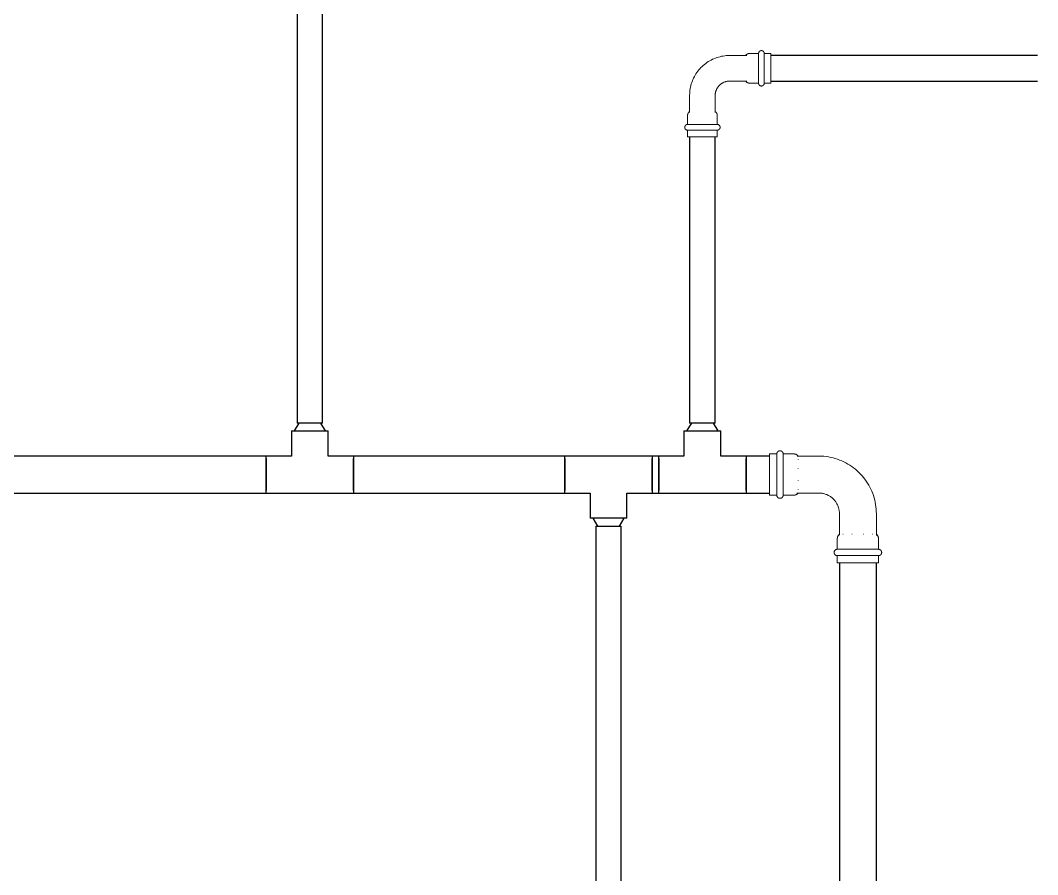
# Model space of a CAD drawing. Header units: inches. Extents: x -3327 to -1, y 8 to 1328.
# Drawn here: x -2964.1 to -2911.8, y 1010.4 to 1054.4 of the extents above; entities that cross this region are included whole.
import ezdxf

# ---------------------------------------------------------------- set-up
doc = ezdxf.new("R2010")
doc.units = ezdxf.units.IN
doc.header["$MEASUREMENT"] = 0
doc.layers.add('P-PIPE', color=3, linetype='Continuous', lineweight=9)
doc.layers.add('X - REF - FP', color=7, linetype='Continuous', true_color=0xb90000)

# ---------------------------------------------------------------- blocks, each defined once
blk = doc.blocks.new('Victaulic-VicPress316-Elbow 90-45deg Style P568_P571 - Standard-V3-SECOND LEVEL')
at = {"layer": 'P-PIPE'}
for p, q in [((-1.059, 4.55), (-1.059, 4.174)), ((1.059, 4.55), (-1.059, 4.55)), ((1.059, 4.174), (1.059, 4.55)), ((-1.059, 4.174), (1.059, 4.174)), ((-1.059, 3.845), (-1.059, 3.289)), ((-1.059, 3.845), (1.059, 3.845)), ((1.059, 3.289), (1.059, 3.845)), ((-0.95, 3.134), (-0.95, 2.015)), ((-0.769, 3.071), (-0.753, 3.071)), ((-0.312, 3.071), (-0.294, 3.071)), ((0.294, 3.071), (0.312, 3.071)), ((0.753, 3.071), (0.769, 3.071)), ((0.95, 2.015), (0.95, 3.119)), ((-4.174, 1.059), (-4.55, 1.059)), ((-4.55, 1.059), (-4.55, -1.059)), ((-4.174, -1.059), (-4.174, 1.059)), ((-3.289, 1.059), (-3.845, 1.059)), ((-3.845, -1.059), (-3.845, 1.059)), ((-2.015, 0.95), (-3.119, 0.95)), ((-3.071, 0.753), (-3.071, 0.769)), ((-3.071, 0.294), (-3.071, 0.312)), ((-3.071, -0.312), (-3.071, -0.294)), ((-3.136, -0.95), (-2.015, -0.95)), ((-3.071, -0.769), (-3.071, -0.753)), ((-4.55, -1.059), (-4.174, -1.059)), ((-3.845, -1.059), (-3.289, -1.059))]:
    blk.add_line(p, q, dxfattribs=at)
at = {"layer": 'P-PIPE', "flags": 128}
for points in [[(-1.059, 3.845), (-1.066, 3.846), (-1.072, 3.846), (-1.079, 3.847), (-1.085, 3.848), (-1.092, 3.849), (-1.098, 3.85), (-1.104, 3.852), (-1.111, 3.854), (-1.117, 3.856), (-1.123, 3.858), (-1.129, 3.861), (-1.135, 3.864), (-1.141, 3.867), (-1.146, 3.871), (-1.152, 3.874), (-1.157, 3.878), (-1.162, 3.882), (-1.167, 3.886), (-1.172, 3.891), (-1.177, 3.895), (-1.181, 3.9), (-1.186, 3.905), (-1.19, 3.91), (-1.194, 3.916), (-1.197, 3.921), (-1.201, 3.927), (-1.204, 3.932), (-1.207, 3.938), (-1.21, 3.944), (-1.212, 3.95), (-1.215, 3.957), (-1.217, 3.963), (-1.218, 3.969), (-1.22, 3.976), (-1.221, 3.982), (-1.222, 3.989), (-1.223, 3.995), (-1.223, 4.002), (-1.223, 4.008), (-1.223, 4.015), (-1.223, 4.021), (-1.223, 4.028), (-1.222, 4.034), (-1.221, 4.041), (-1.219, 4.047), (-1.218, 4.054), (-1.216, 4.06), (-1.214, 4.066), (-1.211, 4.072), (-1.209, 4.078), (-1.206, 4.084), (-1.203, 4.09), (-1.199, 4.096), (-1.196, 4.101), (-1.192, 4.107), (-1.188, 4.112), (-1.184, 4.117), (-1.179, 4.122), (-1.175, 4.127), (-1.17, 4.131), (-1.165, 4.136), (-1.16, 4.14), (-1.155, 4.144), (-1.149, 4.147), (-1.144, 4.151), (-1.138, 4.154), (-1.132, 4.157), (-1.126, 4.16), (-1.12, 4.163), (-1.114, 4.165), (-1.108, 4.167), (-1.102, 4.169), (-1.095, 4.17), (-1.089, 4.172), (-1.082, 4.173), (-1.076, 4.174), (-1.069, 4.174), (-1.063, 4.174), (-1.059, 4.174)], [(1.059, 4.174), (1.058, 4.174), (1.056, 4.174), (1.051, 4.174), (1.045, 4.174), (1.038, 4.174), (1.029, 4.174), (1.018, 4.174), (1.005, 4.174), (0.991, 4.174), (0.975, 4.174), (0.958, 4.174), (0.939, 4.174), (0.919, 4.174), (0.897, 4.174), (0.874, 4.174), (0.849, 4.174), (0.823, 4.174), (0.796, 4.174), (0.768, 4.174), (0.738, 4.174), (0.707, 4.174), (0.675, 4.174), (0.642, 4.174), (0.607, 4.174), (0.572, 4.174), (0.536, 4.174), (0.499, 4.174), (0.461, 4.174), (0.423, 4.174), (0.384, 4.174), (0.344, 4.174), (0.304, 4.174), (0.263, 4.174), (0.222, 4.174), (0.18, 4.174), (0.138, 4.174), (0.096, 4.174), (0.054, 4.174), (0.011, 4.174), (-0.031, 4.174), (-0.073, 4.174), (-0.115, 4.174), (-0.157, 4.174), (-0.199, 4.174), (-0.241, 4.174), (-0.282, 4.174), (-0.322, 4.174), (-0.362, 4.174), (-0.402, 4.174), (-0.441, 4.174), (-0.479, 4.174), (-0.516, 4.174), (-0.553, 4.174), (-0.588, 4.174), (-0.623, 4.174), (-0.657, 4.174), (-0.69, 4.174), (-0.721, 4.174), (-0.752, 4.174), (-0.781, 4.174), (-0.809, 4.174), (-0.836, 4.174), (-0.861, 4.174), (-0.885, 4.174), (-0.907, 4.174), (-0.929, 4.174), (-0.948, 4.174), (-0.966, 4.174), (-0.983, 4.174), (-0.998, 4.174), (-1.011, 4.174), (-1.023, 4.174), (-1.033, 4.174), (-1.042, 4.174), (-1.048, 4.174), (-1.054, 4.174), (-1.057, 4.174), (-1.059, 4.174), (-1.059, 4.174)], [(-1.059, 4.174), (-1.058, 4.174), (-1.056, 4.174), (-1.051, 4.174), (-1.045, 4.174), (-1.038, 4.174), (-1.029, 4.174), (-1.018, 4.174)], [(-1.059, 3.845), (-1.058, 3.845), (-1.056, 3.845), (-1.051, 3.845), (-1.045, 3.845), (-1.038, 3.845), (-1.029, 3.845), (-1.018, 3.845), (-1.005, 3.845), (-0.991, 3.845), (-0.975, 3.845), (-0.958, 3.845), (-0.939, 3.845), (-0.919, 3.845), (-0.897, 3.845), (-0.874, 3.845), (-0.849, 3.845), (-0.823, 3.845), (-0.796, 3.845), (-0.768, 3.845), (-0.738, 3.845), (-0.707, 3.845), (-0.675, 3.845), (-0.642, 3.845), (-0.607, 3.845), (-0.572, 3.845), (-0.536, 3.845), (-0.499, 3.845), (-0.461, 3.845), (-0.423, 3.845), (-0.384, 3.845), (-0.344, 3.845), (-0.304, 3.845), (-0.263, 3.845), (-0.222, 3.845), (-0.18, 3.845), (-0.138, 3.845), (-0.096, 3.845), (-0.054, 3.845), (-0.011, 3.845), (0.031, 3.845), (0.073, 3.845), (0.115, 3.845), (0.157, 3.845), (0.199, 3.845), (0.241, 3.845), (0.282, 3.845), (0.322, 3.845), (0.362, 3.845), (0.402, 3.845), (0.441, 3.845), (0.479, 3.845), (0.516, 3.845), (0.553, 3.845), (0.588, 3.845), (0.623, 3.845), (0.657, 3.845), (0.69, 3.845), (0.721, 3.845), (0.752, 3.845), (0.781, 3.845), (0.809, 3.845), (0.836, 3.845), (0.861, 3.845), (0.885, 3.845), (0.907, 3.845), (0.929, 3.845), (0.948, 3.845), (0.966, 3.845), (0.983, 3.845), (0.998, 3.845), (1.011, 3.845), (1.023, 3.845), (1.033, 3.845), (1.042, 3.845), (1.048, 3.845), (1.054, 3.845), (1.057, 3.845), (1.059, 3.845), (1.059, 3.845)], [(-1.023, 3.845), (-1.033, 3.845), (-1.042, 3.845), (-1.048, 3.845), (-1.054, 3.845), (-1.057, 3.845), (-1.059, 3.845), (-1.059, 3.845)], [(1.059, 3.845), (1.058, 3.845), (1.056, 3.845), (1.051, 3.845), (1.045, 3.845), (1.038, 3.845), (1.029, 3.845), (1.018, 3.845)], [(1.023, 4.174), (1.033, 4.174), (1.042, 4.174), (1.048, 4.174), (1.054, 4.174), (1.057, 4.174), (1.059, 4.174), (1.059, 4.174)], [(1.059, 4.174), (1.066, 4.174), (1.072, 4.174), (1.079, 4.173), (1.085, 4.172), (1.092, 4.171), (1.098, 4.17), (1.104, 4.168), (1.111, 4.166), (1.117, 4.164), (1.123, 4.162), (1.129, 4.159), (1.135, 4.156), (1.141, 4.153), (1.146, 4.149), (1.152, 4.146), (1.157, 4.142), (1.162, 4.138), (1.167, 4.134), (1.172, 4.129), (1.177, 4.125), (1.181, 4.12), (1.186, 4.115), (1.19, 4.11), (1.194, 4.104), (1.197, 4.099), (1.201, 4.093), (1.204, 4.088), (1.207, 4.082), (1.21, 4.076), (1.212, 4.07), (1.215, 4.063), (1.217, 4.057), (1.218, 4.051), (1.22, 4.044), (1.221, 4.038), (1.222, 4.031), (1.223, 4.025), (1.223, 4.018), (1.223, 4.012), (1.223, 4.005), (1.223, 3.999), (1.223, 3.992), (1.222, 3.986), (1.221, 3.979), (1.219, 3.973), (1.218, 3.966), (1.216, 3.96), (1.214, 3.954), (1.211, 3.948), (1.209, 3.942), (1.206, 3.936), (1.203, 3.93), (1.199, 3.924), (1.196, 3.919), (1.192, 3.913), (1.188, 3.908), (1.184, 3.903), (1.179, 3.898), (1.175, 3.893), (1.17, 3.889), (1.165, 3.884), (1.16, 3.88), (1.155, 3.876), (1.149, 3.873), (1.144, 3.869), (1.138, 3.866), (1.132, 3.863), (1.126, 3.86), (1.12, 3.857), (1.114, 3.855), (1.108, 3.853), (1.102, 3.851), (1.095, 3.85), (1.089, 3.848), (1.082, 3.847), (1.076, 3.846), (1.069, 3.846), (1.063, 3.846), (1.059, 3.845)], [(-0.95, 3.071), (-0.959, 3.078), (-0.967, 3.085), (-0.975, 3.092), (-0.983, 3.1), (-0.99, 3.108), (-0.997, 3.116), (-1.004, 3.125), (-1.01, 3.133), (-1.016, 3.143), (-1.022, 3.152), (-1.027, 3.161), (-1.032, 3.171), (-1.037, 3.181), (-1.041, 3.191), (-1.045, 3.201), (-1.048, 3.212), (-1.051, 3.222), (-1.053, 3.233), (-1.055, 3.244), (-1.057, 3.254), (-1.058, 3.265), (-1.059, 3.276), (-1.059, 3.287), (-1.059, 3.289)], [(1.059, 3.289), (1.059, 3.278), (1.058, 3.267), (1.057, 3.256), (1.056, 3.246), (1.054, 3.235), (1.051, 3.224), (1.048, 3.214), (1.045, 3.203), (1.042, 3.193), (1.037, 3.183), (1.033, 3.173), (1.028, 3.163), (1.023, 3.154), (1.017, 3.144), (1.011, 3.135), (1.005, 3.126), (0.998, 3.118), (0.991, 3.109), (0.984, 3.101), (0.976, 3.094), (0.968, 3.086), (0.96, 3.079), (0.952, 3.072), (0.95, 3.071)], [(-0.95, 2.015), (-0.951, 1.973), (-0.953, 1.93), (-0.958, 1.888), (-0.964, 1.846), (-0.971, 1.804), (-0.981, 1.762), (-0.991, 1.721), (-1.004, 1.68), (-1.018, 1.64), (-1.034, 1.6), (-1.051, 1.562), (-1.07, 1.523), (-1.091, 1.486), (-1.113, 1.449), (-1.136, 1.414), (-1.161, 1.379), (-1.187, 1.345), (-1.214, 1.313), (-1.243, 1.281), (-1.273, 1.251), (-1.304, 1.222), (-1.337, 1.194), (-1.37, 1.168), (-1.404, 1.143), (-1.44, 1.119), (-1.476, 1.097), (-1.513, 1.076), (-1.551, 1.056), (-1.59, 1.039), (-1.629, 1.022), (-1.669, 1.008), (-1.71, 0.995), (-1.751, 0.983), (-1.792, 0.974), (-1.834, 0.965), (-1.876, 0.959), (-1.919, 0.954), (-1.961, 0.951), (-2.004, 0.95), (-2.015, 0.95)], [(-2.015, -0.95), (-1.897, -0.948), (-1.778, -0.941), (-1.66, -0.929), (-1.543, -0.912), (-1.426, -0.891), (-1.31, -0.865), (-1.196, -0.835), (-1.082, -0.799), (-0.971, -0.76), (-0.861, -0.716), (-0.752, -0.668), (-0.646, -0.615), (-0.542, -0.558), (-0.44, -0.497), (-0.341, -0.432), (-0.244, -0.363), (-0.151, -0.29), (-0.06, -0.214), (0.028, -0.134), (0.112, -0.051), (0.193, 0.036), (0.27, 0.126), (0.344, 0.219), (0.414, 0.315), (0.48, 0.413), (0.542, 0.514), (0.6, 0.618), (0.654, 0.723), (0.703, 0.831), (0.748, 0.941), (0.789, 1.052), (0.826, 1.165), (0.857, 1.279), (0.884, 1.395), (0.907, 1.511), (0.925, 1.629), (0.938, 1.746), (0.946, 1.865), (0.95, 1.983), (0.95, 2.015)], [(-4.174, 1.059), (-4.174, 1.066), (-4.174, 1.072), (-4.173, 1.079), (-4.172, 1.085), (-4.171, 1.092), (-4.17, 1.098), (-4.168, 1.104), (-4.166, 1.111), (-4.164, 1.117), (-4.162, 1.123), (-4.159, 1.129), (-4.156, 1.135), (-4.153, 1.141), (-4.149, 1.146), (-4.146, 1.152), (-4.142, 1.157), (-4.138, 1.162), (-4.134, 1.167), (-4.129, 1.172), (-4.125, 1.177), (-4.12, 1.181), (-4.115, 1.186), (-4.11, 1.19), (-4.104, 1.194), (-4.099, 1.197), (-4.093, 1.201), (-4.088, 1.204), (-4.082, 1.207), (-4.076, 1.21), (-4.07, 1.212), (-4.063, 1.215), (-4.057, 1.217), (-4.051, 1.218), (-4.044, 1.22), (-4.038, 1.221), (-4.031, 1.222), (-4.025, 1.223), (-4.018, 1.223), (-4.012, 1.223), (-4.005, 1.223), (-3.999, 1.223), (-3.992, 1.223), (-3.986, 1.222), (-3.979, 1.221), (-3.973, 1.219), (-3.966, 1.218), (-3.96, 1.216), (-3.954, 1.214), (-3.948, 1.211), (-3.942, 1.209), (-3.936, 1.206), (-3.93, 1.203), (-3.924, 1.199), (-3.919, 1.196), (-3.913, 1.192), (-3.908, 1.188), (-3.903, 1.184), (-3.898, 1.179), (-3.893, 1.175), (-3.889, 1.17), (-3.884, 1.165), (-3.88, 1.16), (-3.876, 1.155), (-3.873, 1.149), (-3.869, 1.144), (-3.866, 1.138), (-3.863, 1.132), (-3.86, 1.126), (-3.857, 1.12), (-3.855, 1.114), (-3.853, 1.108), (-3.851, 1.102), (-3.85, 1.095), (-3.848, 1.089), (-3.847, 1.082), (-3.846, 1.076), (-3.846, 1.069), (-3.846, 1.063), (-3.845, 1.059)], [(-4.174, 1.059), (-4.174, 1.058), (-4.174, 1.056), (-4.174, 1.051), (-4.174, 1.045), (-4.174, 1.038), (-4.174, 1.029), (-4.174, 1.018), (-4.174, 1.005), (-4.174, 0.991), (-4.174, 0.975), (-4.174, 0.958), (-4.174, 0.939), (-4.174, 0.919), (-4.174, 0.897), (-4.174, 0.874), (-4.174, 0.849), (-4.174, 0.823), (-4.174, 0.796), (-4.174, 0.768), (-4.174, 0.738), (-4.174, 0.707), (-4.174, 0.675), (-4.174, 0.642), (-4.174, 0.607), (-4.174, 0.572), (-4.174, 0.536), (-4.174, 0.499), (-4.174, 0.461), (-4.174, 0.423), (-4.174, 0.384), (-4.174, 0.344), (-4.174, 0.304), (-4.174, 0.263), (-4.174, 0.222), (-4.174, 0.18), (-4.174, 0.138), (-4.174, 0.096), (-4.174, 0.054), (-4.174, 0.011), (-4.174, -0.031), (-4.174, -0.073), (-4.174, -0.115), (-4.174, -0.157), (-4.174, -0.199), (-4.174, -0.241), (-4.174, -0.282), (-4.174, -0.322), (-4.174, -0.362), (-4.174, -0.402), (-4.174, -0.441), (-4.174, -0.479), (-4.174, -0.516), (-4.174, -0.553), (-4.174, -0.588), (-4.174, -0.623), (-4.174, -0.657), (-4.174, -0.69), (-4.174, -0.721), (-4.174, -0.752), (-4.174, -0.781), (-4.174, -0.809), (-4.174, -0.836), (-4.174, -0.861), (-4.174, -0.885), (-4.174, -0.907), (-4.174, -0.929), (-4.174, -0.948), (-4.174, -0.966), (-4.174, -0.983), (-4.174, -0.998), (-4.174, -1.011), (-4.174, -1.023), (-4.174, -1.033), (-4.174, -1.042), (-4.174, -1.048), (-4.174, -1.054), (-4.174, -1.057), (-4.174, -1.059), (-4.174, -1.059)], [(-4.174, 1.023), (-4.174, 1.033), (-4.174, 1.042), (-4.174, 1.048), (-4.174, 1.054), (-4.174, 1.057), (-4.174, 1.059), (-4.174, 1.059)], [(-3.845, -1.059), (-3.845, -1.058), (-3.845, -1.056), (-3.845, -1.051), (-3.845, -1.045), (-3.845, -1.038), (-3.845, -1.029), (-3.845, -1.018), (-3.845, -1.005), (-3.845, -0.991), (-3.845, -0.975), (-3.845, -0.958), (-3.845, -0.939), (-3.845, -0.919), (-3.845, -0.897), (-3.845, -0.874), (-3.845, -0.849), (-3.845, -0.823), (-3.845, -0.796), (-3.845, -0.768), (-3.845, -0.738), (-3.845, -0.707), (-3.845, -0.675), (-3.845, -0.642), (-3.845, -0.607), (-3.845, -0.572), (-3.845, -0.536), (-3.845, -0.499), (-3.845, -0.461), (-3.845, -0.423), (-3.845, -0.384), (-3.845, -0.344), (-3.845, -0.304), (-3.845, -0.263), (-3.845, -0.222), (-3.845, -0.18), (-3.845, -0.138), (-3.845, -0.096), (-3.845, -0.054), (-3.845, -0.011), (-3.845, 0.031), (-3.845, 0.073), (-3.845, 0.115), (-3.845, 0.157), (-3.845, 0.199), (-3.845, 0.241), (-3.845, 0.282), (-3.845, 0.322), (-3.845, 0.362), (-3.845, 0.402), (-3.845, 0.441), (-3.845, 0.479), (-3.845, 0.516), (-3.845, 0.553), (-3.845, 0.588), (-3.845, 0.623), (-3.845, 0.657), (-3.845, 0.69), (-3.845, 0.721), (-3.845, 0.752), (-3.845, 0.781), (-3.845, 0.809), (-3.845, 0.836), (-3.845, 0.861), (-3.845, 0.885), (-3.845, 0.907), (-3.845, 0.929), (-3.845, 0.948), (-3.845, 0.966), (-3.845, 0.983), (-3.845, 0.998), (-3.845, 1.011), (-3.845, 1.023), (-3.845, 1.033), (-3.845, 1.042), (-3.845, 1.048), (-3.845, 1.054), (-3.845, 1.057), (-3.845, 1.059), (-3.845, 1.059)], [(-3.845, 1.059), (-3.845, 1.058), (-3.845, 1.056), (-3.845, 1.051), (-3.845, 1.045), (-3.845, 1.038), (-3.845, 1.029), (-3.845, 1.018)], [(-3.289, 1.059), (-3.278, 1.059), (-3.267, 1.058), (-3.256, 1.057), (-3.246, 1.056), (-3.235, 1.054), (-3.224, 1.051), (-3.214, 1.048), (-3.203, 1.045), (-3.193, 1.042), (-3.183, 1.037), (-3.173, 1.033), (-3.163, 1.028), (-3.154, 1.023), (-3.144, 1.017), (-3.135, 1.011), (-3.126, 1.005), (-3.118, 0.998), (-3.109, 0.991), (-3.101, 0.984), (-3.094, 0.976), (-3.086, 0.968), (-3.079, 0.96), (-3.072, 0.952), (-3.071, 0.95)], [(-4.174, -1.059), (-4.174, -1.058), (-4.174, -1.056), (-4.174, -1.051), (-4.174, -1.045), (-4.174, -1.038), (-4.174, -1.029), (-4.174, -1.018)], [(-3.845, -1.023), (-3.845, -1.033), (-3.845, -1.042), (-3.845, -1.048), (-3.845, -1.054), (-3.845, -1.057), (-3.845, -1.059), (-3.845, -1.059)], [(-3.071, -0.95), (-3.078, -0.959), (-3.085, -0.967), (-3.092, -0.975), (-3.1, -0.983), (-3.108, -0.99), (-3.116, -0.997), (-3.125, -1.004), (-3.133, -1.01), (-3.143, -1.016), (-3.152, -1.022), (-3.161, -1.027), (-3.171, -1.032), (-3.181, -1.037), (-3.191, -1.041), (-3.201, -1.045), (-3.212, -1.048), (-3.222, -1.051), (-3.233, -1.053), (-3.244, -1.055), (-3.254, -1.057), (-3.265, -1.058), (-3.276, -1.059), (-3.287, -1.059), (-3.289, -1.059)], [(-3.845, -1.059), (-3.846, -1.066), (-3.846, -1.072), (-3.847, -1.079), (-3.848, -1.085), (-3.849, -1.092), (-3.85, -1.098), (-3.852, -1.104), (-3.854, -1.111), (-3.856, -1.117), (-3.858, -1.123), (-3.861, -1.129), (-3.864, -1.135), (-3.867, -1.141), (-3.871, -1.146), (-3.874, -1.152), (-3.878, -1.157), (-3.882, -1.162), (-3.886, -1.167), (-3.891, -1.172), (-3.895, -1.177), (-3.9, -1.181), (-3.905, -1.186), (-3.91, -1.19), (-3.916, -1.194), (-3.921, -1.197), (-3.927, -1.201), (-3.932, -1.204), (-3.938, -1.207), (-3.944, -1.21), (-3.95, -1.212), (-3.957, -1.215), (-3.963, -1.217), (-3.969, -1.218), (-3.976, -1.22), (-3.982, -1.221), (-3.989, -1.222), (-3.995, -1.223), (-4.002, -1.223), (-4.008, -1.223), (-4.015, -1.223), (-4.021, -1.223), (-4.028, -1.223), (-4.034, -1.222), (-4.041, -1.221), (-4.047, -1.219), (-4.054, -1.218), (-4.06, -1.216), (-4.066, -1.214), (-4.072, -1.211), (-4.078, -1.209), (-4.084, -1.206), (-4.09, -1.203), (-4.096, -1.199), (-4.101, -1.196), (-4.107, -1.192), (-4.112, -1.188), (-4.117, -1.184), (-4.122, -1.179), (-4.127, -1.175), (-4.131, -1.17), (-4.136, -1.165), (-4.14, -1.16), (-4.144, -1.155), (-4.147, -1.149), (-4.151, -1.144), (-4.154, -1.138), (-4.157, -1.132), (-4.16, -1.126), (-4.163, -1.12), (-4.165, -1.114), (-4.167, -1.108), (-4.169, -1.102), (-4.17, -1.095), (-4.172, -1.089), (-4.173, -1.082), (-4.174, -1.076), (-4.174, -1.069), (-4.174, -1.063), (-4.174, -1.059)]]:
    blk.add_lwpolyline(points, dxfattribs=at)
blk = doc.blocks.new('Victaulic-VicPress316-Elbow 90-45deg Style P568_P571 - Standard-V1-SECOND LEVEL')
at = {"layer": 'P-PIPE'}
for p, q in [((-0.767, 3.52), (-0.767, 3.181)), ((0.766, 3.52), (-0.767, 3.52)), ((-0.767, 3.181), (0.766, 3.181)), ((0.766, 3.181), (0.766, 3.52)), ((-0.767, 2.89), (-0.767, 2.439)), ((-0.767, 2.89), (0.766, 2.89)), ((0.766, 2.439), (0.766, 2.89)), ((-0.658, 2.278), (-0.658, 1.393)), ((0.657, 1.393), (0.657, 2.278)), ((-3.181, 0.766), (-3.52, 0.766)), ((-3.52, 0.766), (-3.52, -0.767)), ((-3.181, -0.767), (-3.181, 0.766)), ((-2.439, 0.766), (-2.89, 0.766)), ((-2.89, -0.767), (-2.89, 0.766)), ((-1.393, 0.657), (-2.278, 0.657)), ((-3.52, -0.767), (-3.181, -0.767)), ((-2.89, -0.767), (-2.439, -0.767)), ((-2.278, -0.658), (-1.393, -0.658))]:
    blk.add_line(p, q, dxfattribs=at)
at = {"layer": 'P-PIPE', "flags": 128}
for points in [[(-0.767, 2.89), (-0.772, 2.891), (-0.778, 2.891), (-0.784, 2.892), (-0.79, 2.892), (-0.795, 2.893), (-0.801, 2.895), (-0.807, 2.896), (-0.812, 2.898), (-0.818, 2.9), (-0.823, 2.902), (-0.828, 2.904), (-0.834, 2.907), (-0.839, 2.91), (-0.844, 2.913), (-0.849, 2.916), (-0.853, 2.919), (-0.858, 2.923), (-0.862, 2.927), (-0.867, 2.931), (-0.871, 2.935), (-0.875, 2.939), (-0.879, 2.943), (-0.882, 2.948), (-0.886, 2.953), (-0.889, 2.957), (-0.892, 2.962), (-0.895, 2.967), (-0.897, 2.973), (-0.9, 2.978), (-0.902, 2.983), (-0.904, 2.989), (-0.906, 2.994), (-0.907, 3), (-0.909, 3.006), (-0.91, 3.011), (-0.911, 3.017), (-0.911, 3.023), (-0.912, 3.029), (-0.912, 3.034), (-0.912, 3.04), (-0.912, 3.046), (-0.911, 3.052), (-0.91, 3.058), (-0.909, 3.063), (-0.908, 3.069), (-0.907, 3.075), (-0.905, 3.08), (-0.903, 3.086), (-0.901, 3.091), (-0.899, 3.097), (-0.896, 3.102), (-0.894, 3.107), (-0.891, 3.112), (-0.887, 3.117), (-0.884, 3.122), (-0.881, 3.126), (-0.877, 3.131), (-0.873, 3.135), (-0.869, 3.139), (-0.865, 3.143), (-0.86, 3.147), (-0.856, 3.151), (-0.851, 3.154), (-0.846, 3.158), (-0.842, 3.161), (-0.836, 3.164), (-0.831, 3.166), (-0.826, 3.169), (-0.821, 3.171), (-0.815, 3.173), (-0.81, 3.175), (-0.804, 3.177), (-0.798, 3.178), (-0.793, 3.179), (-0.787, 3.18), (-0.781, 3.181), (-0.775, 3.181), (-0.77, 3.181), (-0.767, 3.181)], [(0.766, 3.181), (0.766, 3.181), (0.764, 3.181), (0.761, 3.181), (0.757, 3.181), (0.751, 3.181), (0.745, 3.181), (0.737, 3.181), (0.728, 3.181), (0.717, 3.181), (0.706, 3.181), (0.693, 3.181), (0.68, 3.181), (0.665, 3.181), (0.649, 3.181), (0.633, 3.181), (0.615, 3.181), (0.596, 3.181), (0.576, 3.181), (0.556, 3.181), (0.534, 3.181), (0.512, 3.181), (0.488, 3.181), (0.464, 3.181), (0.44, 3.181), (0.414, 3.181), (0.388, 3.181), (0.361, 3.181), (0.334, 3.181), (0.306, 3.181), (0.278, 3.181), (0.249, 3.181), (0.22, 3.181), (0.19, 3.181), (0.16, 3.181), (0.13, 3.181), (0.1, 3.181), (0.069, 3.181), (0.039, 3.181), (0.008, 3.181), (-0.022, 3.181), (-0.053, 3.181), (-0.084, 3.181), (-0.114, 3.181), (-0.144, 3.181), (-0.174, 3.181), (-0.204, 3.181), (-0.233, 3.181), (-0.262, 3.181), (-0.291, 3.181), (-0.319, 3.181), (-0.347, 3.181), (-0.374, 3.181), (-0.4, 3.181), (-0.426, 3.181), (-0.451, 3.181), (-0.476, 3.181), (-0.499, 3.181), (-0.522, 3.181), (-0.544, 3.181), (-0.565, 3.181), (-0.585, 3.181), (-0.605, 3.181), (-0.623, 3.181), (-0.64, 3.181), (-0.657, 3.181), (-0.672, 3.181), (-0.686, 3.181), (-0.699, 3.181), (-0.711, 3.181), (-0.722, 3.181), (-0.732, 3.181), (-0.74, 3.181), (-0.748, 3.181), (-0.754, 3.181), (-0.759, 3.181), (-0.763, 3.181), (-0.765, 3.181), (-0.766, 3.181), (-0.767, 3.181)], [(-0.767, 3.181), (-0.766, 3.181), (-0.764, 3.181), (-0.761, 3.181), (-0.757, 3.181), (-0.751, 3.181), (-0.745, 3.181), (-0.737, 3.181), (-0.728, 3.181)], [(0.722, 3.181), (0.732, 3.181), (0.74, 3.181), (0.748, 3.181), (0.754, 3.181), (0.759, 3.181), (0.763, 3.181), (0.765, 3.181), (0.766, 3.181), (0.766, 3.181)], [(0.766, 3.181), (0.772, 3.181), (0.778, 3.181), (0.784, 3.18), (0.79, 3.18), (0.795, 3.179), (0.801, 3.177), (0.807, 3.176), (0.812, 3.174), (0.818, 3.172), (0.823, 3.17), (0.828, 3.168), (0.834, 3.165), (0.839, 3.162), (0.844, 3.159), (0.849, 3.156), (0.853, 3.153), (0.858, 3.149), (0.862, 3.145), (0.867, 3.141), (0.871, 3.137), (0.875, 3.133), (0.879, 3.129), (0.882, 3.124), (0.886, 3.119), (0.889, 3.115), (0.892, 3.11), (0.895, 3.105), (0.897, 3.099), (0.9, 3.094), (0.902, 3.089), (0.904, 3.083), (0.906, 3.078), (0.907, 3.072), (0.909, 3.066), (0.91, 3.061), (0.911, 3.055), (0.911, 3.049), (0.912, 3.043), (0.912, 3.038), (0.912, 3.032), (0.912, 3.026), (0.911, 3.02), (0.91, 3.014), (0.909, 3.009), (0.908, 3.003), (0.907, 2.997), (0.905, 2.992), (0.903, 2.986), (0.901, 2.981), (0.899, 2.975), (0.896, 2.97), (0.894, 2.965), (0.891, 2.96), (0.887, 2.955), (0.884, 2.95), (0.881, 2.946), (0.877, 2.941), (0.873, 2.937), (0.869, 2.933), (0.865, 2.929), (0.86, 2.925), (0.856, 2.921), (0.851, 2.918), (0.846, 2.914), (0.842, 2.911), (0.836, 2.908), (0.831, 2.906), (0.826, 2.903), (0.821, 2.901), (0.815, 2.899), (0.81, 2.897), (0.804, 2.895), (0.798, 2.894), (0.793, 2.893), (0.787, 2.892), (0.781, 2.891), (0.775, 2.891), (0.77, 2.891), (0.766, 2.89)], [(-0.767, 2.89), (-0.766, 2.89), (-0.764, 2.89), (-0.761, 2.89), (-0.757, 2.89), (-0.751, 2.89), (-0.745, 2.89), (-0.737, 2.89), (-0.728, 2.89), (-0.717, 2.89), (-0.706, 2.89), (-0.693, 2.89), (-0.68, 2.89), (-0.665, 2.89), (-0.649, 2.89), (-0.633, 2.89), (-0.615, 2.89), (-0.596, 2.89), (-0.576, 2.89), (-0.556, 2.89), (-0.534, 2.89), (-0.512, 2.89), (-0.488, 2.89), (-0.464, 2.89), (-0.44, 2.89), (-0.414, 2.89), (-0.388, 2.89), (-0.361, 2.89), (-0.334, 2.89), (-0.306, 2.89), (-0.278, 2.89), (-0.249, 2.89), (-0.22, 2.89), (-0.19, 2.89), (-0.16, 2.89), (-0.13, 2.89), (-0.1, 2.89), (-0.069, 2.89), (-0.039, 2.89), (-0.008, 2.89), (0.022, 2.89), (0.053, 2.89), (0.084, 2.89), (0.114, 2.89), (0.144, 2.89), (0.174, 2.89), (0.204, 2.89), (0.233, 2.89), (0.262, 2.89), (0.291, 2.89), (0.319, 2.89), (0.347, 2.89), (0.374, 2.89), (0.4, 2.89), (0.426, 2.89), (0.451, 2.89), (0.476, 2.89), (0.499, 2.89), (0.522, 2.89), (0.544, 2.89), (0.565, 2.89), (0.585, 2.89), (0.605, 2.89), (0.623, 2.89), (0.64, 2.89), (0.657, 2.89), (0.672, 2.89), (0.686, 2.89), (0.699, 2.89), (0.711, 2.89), (0.722, 2.89), (0.732, 2.89), (0.74, 2.89), (0.748, 2.89), (0.754, 2.89), (0.759, 2.89), (0.763, 2.89), (0.765, 2.89), (0.766, 2.89), (0.766, 2.89)], [(-0.722, 2.89), (-0.732, 2.89), (-0.74, 2.89), (-0.748, 2.89), (-0.754, 2.89), (-0.759, 2.89), (-0.763, 2.89), (-0.765, 2.89), (-0.766, 2.89), (-0.767, 2.89)], [(0.766, 2.89), (0.766, 2.89), (0.764, 2.89), (0.761, 2.89), (0.757, 2.89), (0.751, 2.89), (0.745, 2.89), (0.737, 2.89), (0.728, 2.89)], [(-0.658, 2.221), (-0.666, 2.228), (-0.674, 2.235), (-0.682, 2.242), (-0.69, 2.25), (-0.698, 2.258), (-0.705, 2.266), (-0.711, 2.275), (-0.718, 2.283), (-0.724, 2.293), (-0.729, 2.302), (-0.735, 2.311), (-0.74, 2.321), (-0.744, 2.331), (-0.748, 2.341), (-0.752, 2.351), (-0.755, 2.362), (-0.758, 2.372), (-0.761, 2.383), (-0.763, 2.394), (-0.764, 2.404), (-0.765, 2.415), (-0.766, 2.426), (-0.767, 2.437), (-0.767, 2.439)], [(0.766, 2.439), (0.766, 2.428), (0.766, 2.417), (0.765, 2.406), (0.763, 2.396), (0.761, 2.385), (0.759, 2.374), (0.756, 2.364), (0.753, 2.353), (0.749, 2.343), (0.745, 2.333), (0.741, 2.323), (0.736, 2.313), (0.73, 2.304), (0.725, 2.294), (0.719, 2.285), (0.713, 2.276), (0.706, 2.268), (0.699, 2.259), (0.692, 2.251), (0.684, 2.244), (0.676, 2.236), (0.668, 2.229), (0.659, 2.222), (0.657, 2.221)], [(-0.658, 1.393), (-0.658, 1.364), (-0.66, 1.334), (-0.663, 1.305), (-0.667, 1.276), (-0.672, 1.247), (-0.679, 1.218), (-0.686, 1.19), (-0.695, 1.162), (-0.705, 1.134), (-0.716, 1.107), (-0.728, 1.08), (-0.741, 1.053), (-0.755, 1.028), (-0.77, 1.002), (-0.786, 0.978), (-0.803, 0.954), (-0.821, 0.931), (-0.84, 0.908), (-0.86, 0.886), (-0.881, 0.865), (-0.902, 0.845), (-0.924, 0.826), (-0.947, 0.808), (-0.971, 0.79), (-0.996, 0.774), (-1.021, 0.759), (-1.046, 0.744), (-1.073, 0.731), (-1.099, 0.719), (-1.126, 0.707), (-1.154, 0.697), (-1.182, 0.688), (-1.21, 0.681), (-1.239, 0.674), (-1.268, 0.668), (-1.297, 0.664), (-1.326, 0.661), (-1.356, 0.658), (-1.385, 0.658), (-1.393, 0.657)], [(-1.393, -0.658), (-1.311, -0.656), (-1.229, -0.651), (-1.148, -0.643), (-1.066, -0.631), (-0.986, -0.617), (-0.906, -0.599), (-0.826, -0.578), (-0.748, -0.553), (-0.671, -0.526), (-0.594, -0.496), (-0.52, -0.462), (-0.446, -0.426), (-0.374, -0.386), (-0.304, -0.344), (-0.235, -0.299), (-0.168, -0.252), (-0.104, -0.201), (-0.041, -0.149), (0.02, -0.093), (0.078, -0.036), (0.134, 0.024), (0.187, 0.087), (0.238, 0.151), (0.287, 0.217), (0.332, 0.285), (0.375, 0.355), (0.415, 0.427), (0.453, 0.5), (0.487, 0.574), (0.518, 0.65), (0.546, 0.727), (0.571, 0.805), (0.593, 0.884), (0.612, 0.964), (0.628, 1.044), (0.64, 1.126), (0.649, 1.207), (0.655, 1.289), (0.657, 1.371), (0.657, 1.393)], [(-3.181, 0.766), (-3.181, 0.772), (-3.181, 0.778), (-3.18, 0.784), (-3.18, 0.79), (-3.179, 0.795), (-3.177, 0.801), (-3.176, 0.807), (-3.174, 0.812), (-3.172, 0.818), (-3.17, 0.823), (-3.168, 0.828), (-3.165, 0.834), (-3.162, 0.839), (-3.159, 0.844), (-3.156, 0.849), (-3.153, 0.853), (-3.149, 0.858), (-3.145, 0.862), (-3.141, 0.867), (-3.137, 0.871), (-3.133, 0.875), (-3.129, 0.879), (-3.124, 0.882), (-3.119, 0.886), (-3.115, 0.889), (-3.11, 0.892), (-3.105, 0.895), (-3.099, 0.897), (-3.094, 0.9), (-3.089, 0.902), (-3.083, 0.904), (-3.078, 0.906), (-3.072, 0.907), (-3.066, 0.909), (-3.061, 0.91), (-3.055, 0.911), (-3.049, 0.911), (-3.043, 0.912), (-3.038, 0.912), (-3.032, 0.912), (-3.026, 0.912), (-3.02, 0.911), (-3.014, 0.91), (-3.009, 0.909), (-3.003, 0.908), (-2.997, 0.907), (-2.992, 0.905), (-2.986, 0.903), (-2.981, 0.901), (-2.975, 0.899), (-2.97, 0.896), (-2.965, 0.894), (-2.96, 0.891), (-2.955, 0.887), (-2.95, 0.884), (-2.946, 0.881), (-2.941, 0.877), (-2.937, 0.873), (-2.933, 0.869), (-2.929, 0.865), (-2.925, 0.86), (-2.921, 0.856), (-2.918, 0.851), (-2.914, 0.846), (-2.911, 0.842), (-2.908, 0.836), (-2.906, 0.831), (-2.903, 0.826), (-2.901, 0.821), (-2.899, 0.815), (-2.897, 0.81), (-2.895, 0.804), (-2.894, 0.798), (-2.893, 0.793), (-2.892, 0.787), (-2.891, 0.781), (-2.891, 0.775), (-2.891, 0.77), (-2.89, 0.766)], [(-3.181, 0.766), (-3.181, 0.766), (-3.181, 0.764), (-3.181, 0.761), (-3.181, 0.757), (-3.181, 0.751), (-3.181, 0.745), (-3.181, 0.737), (-3.181, 0.728), (-3.181, 0.717), (-3.181, 0.706), (-3.181, 0.693), (-3.181, 0.68), (-3.181, 0.665), (-3.181, 0.649), (-3.181, 0.633), (-3.181, 0.615), (-3.181, 0.596), (-3.181, 0.576), (-3.181, 0.556), (-3.181, 0.534), (-3.181, 0.512), (-3.181, 0.488), (-3.181, 0.464), (-3.181, 0.44), (-3.181, 0.414), (-3.181, 0.388), (-3.181, 0.361), (-3.181, 0.334), (-3.181, 0.306), (-3.181, 0.278), (-3.181, 0.249), (-3.181, 0.22), (-3.181, 0.19), (-3.181, 0.16), (-3.181, 0.13), (-3.181, 0.1), (-3.181, 0.069), (-3.181, 0.039), (-3.181, 0.008), (-3.181, -0.022), (-3.181, -0.053), (-3.181, -0.084), (-3.181, -0.114), (-3.181, -0.144), (-3.181, -0.174), (-3.181, -0.204), (-3.181, -0.233), (-3.181, -0.262), (-3.181, -0.291), (-3.181, -0.319), (-3.181, -0.347), (-3.181, -0.374), (-3.181, -0.4), (-3.181, -0.426), (-3.181, -0.451), (-3.181, -0.476), (-3.181, -0.499), (-3.181, -0.522), (-3.181, -0.544), (-3.181, -0.565), (-3.181, -0.585), (-3.181, -0.605), (-3.181, -0.623), (-3.181, -0.64), (-3.181, -0.657), (-3.181, -0.672), (-3.181, -0.686), (-3.181, -0.699), (-3.181, -0.711), (-3.181, -0.722), (-3.181, -0.732), (-3.181, -0.74), (-3.181, -0.748), (-3.181, -0.754), (-3.181, -0.759), (-3.181, -0.763), (-3.181, -0.765), (-3.181, -0.766), (-3.181, -0.767)], [(-3.181, 0.722), (-3.181, 0.732), (-3.181, 0.74), (-3.181, 0.748), (-3.181, 0.754), (-3.181, 0.759), (-3.181, 0.763), (-3.181, 0.765), (-3.181, 0.766), (-3.181, 0.766)], [(-2.89, -0.767), (-2.89, -0.766), (-2.89, -0.764), (-2.89, -0.761), (-2.89, -0.757), (-2.89, -0.751), (-2.89, -0.745), (-2.89, -0.737), (-2.89, -0.728), (-2.89, -0.717), (-2.89, -0.706), (-2.89, -0.693), (-2.89, -0.68), (-2.89, -0.665), (-2.89, -0.649), (-2.89, -0.633), (-2.89, -0.615), (-2.89, -0.596), (-2.89, -0.576), (-2.89, -0.556), (-2.89, -0.534), (-2.89, -0.512), (-2.89, -0.488), (-2.89, -0.464), (-2.89, -0.44), (-2.89, -0.414), (-2.89, -0.388), (-2.89, -0.361), (-2.89, -0.334), (-2.89, -0.306), (-2.89, -0.278), (-2.89, -0.249), (-2.89, -0.22), (-2.89, -0.19), (-2.89, -0.16), (-2.89, -0.13), (-2.89, -0.1), (-2.89, -0.069), (-2.89, -0.039), (-2.89, -0.008), (-2.89, 0.022), (-2.89, 0.053), (-2.89, 0.084), (-2.89, 0.114), (-2.89, 0.144), (-2.89, 0.174), (-2.89, 0.204), (-2.89, 0.233), (-2.89, 0.262), (-2.89, 0.291), (-2.89, 0.319), (-2.89, 0.347), (-2.89, 0.374), (-2.89, 0.4), (-2.89, 0.426), (-2.89, 0.451), (-2.89, 0.476), (-2.89, 0.499), (-2.89, 0.522), (-2.89, 0.544), (-2.89, 0.565), (-2.89, 0.585), (-2.89, 0.605), (-2.89, 0.623), (-2.89, 0.64), (-2.89, 0.657), (-2.89, 0.672), (-2.89, 0.686), (-2.89, 0.699), (-2.89, 0.711), (-2.89, 0.722), (-2.89, 0.732), (-2.89, 0.74), (-2.89, 0.748), (-2.89, 0.754), (-2.89, 0.759), (-2.89, 0.763), (-2.89, 0.765), (-2.89, 0.766), (-2.89, 0.766)], [(-2.89, 0.766), (-2.89, 0.766), (-2.89, 0.764), (-2.89, 0.761), (-2.89, 0.757), (-2.89, 0.751), (-2.89, 0.745), (-2.89, 0.737), (-2.89, 0.728)], [(-2.439, 0.766), (-2.428, 0.766), (-2.417, 0.766), (-2.406, 0.765), (-2.396, 0.763), (-2.385, 0.761), (-2.374, 0.759), (-2.364, 0.756), (-2.353, 0.753), (-2.343, 0.749), (-2.333, 0.745), (-2.323, 0.741), (-2.313, 0.736), (-2.304, 0.73), (-2.294, 0.725), (-2.285, 0.719), (-2.276, 0.713), (-2.268, 0.706), (-2.259, 0.699), (-2.251, 0.692), (-2.244, 0.684), (-2.236, 0.676), (-2.229, 0.668), (-2.222, 0.659), (-2.221, 0.657)], [(-3.181, -0.767), (-3.181, -0.766), (-3.181, -0.764), (-3.181, -0.761), (-3.181, -0.757), (-3.181, -0.751), (-3.181, -0.745), (-3.181, -0.737), (-3.181, -0.728)], [(-2.89, -0.767), (-2.891, -0.772), (-2.891, -0.778), (-2.892, -0.784), (-2.892, -0.79), (-2.893, -0.795), (-2.895, -0.801), (-2.896, -0.807), (-2.898, -0.812), (-2.9, -0.818), (-2.902, -0.823), (-2.904, -0.828), (-2.907, -0.834), (-2.91, -0.839), (-2.913, -0.844), (-2.916, -0.849), (-2.919, -0.853), (-2.923, -0.858), (-2.927, -0.862), (-2.931, -0.867), (-2.935, -0.871), (-2.939, -0.875), (-2.943, -0.879), (-2.948, -0.882), (-2.953, -0.886), (-2.957, -0.889), (-2.962, -0.892), (-2.967, -0.895), (-2.973, -0.897), (-2.978, -0.9), (-2.983, -0.902), (-2.989, -0.904), (-2.994, -0.906), (-3, -0.907), (-3.006, -0.909), (-3.011, -0.91), (-3.017, -0.911), (-3.023, -0.911), (-3.029, -0.912), (-3.034, -0.912), (-3.04, -0.912), (-3.046, -0.912), (-3.052, -0.911), (-3.058, -0.91), (-3.063, -0.909), (-3.069, -0.908), (-3.075, -0.907), (-3.08, -0.905), (-3.086, -0.903), (-3.091, -0.901), (-3.097, -0.899), (-3.102, -0.896), (-3.107, -0.894), (-3.112, -0.891), (-3.117, -0.887), (-3.122, -0.884), (-3.126, -0.881), (-3.131, -0.877), (-3.135, -0.873), (-3.139, -0.869), (-3.143, -0.865), (-3.147, -0.86), (-3.151, -0.856), (-3.154, -0.851), (-3.158, -0.846), (-3.161, -0.842), (-3.164, -0.836), (-3.166, -0.831), (-3.169, -0.826), (-3.171, -0.821), (-3.173, -0.815), (-3.175, -0.81), (-3.177, -0.804), (-3.178, -0.798), (-3.179, -0.793), (-3.18, -0.787), (-3.181, -0.781), (-3.181, -0.775), (-3.181, -0.77), (-3.181, -0.767)], [(-2.89, -0.722), (-2.89, -0.732), (-2.89, -0.74), (-2.89, -0.748), (-2.89, -0.754), (-2.89, -0.759), (-2.89, -0.763), (-2.89, -0.765), (-2.89, -0.766), (-2.89, -0.767)], [(-2.221, -0.658), (-2.228, -0.666), (-2.235, -0.674), (-2.242, -0.682), (-2.25, -0.69), (-2.258, -0.698), (-2.266, -0.705), (-2.275, -0.711), (-2.283, -0.718), (-2.293, -0.724), (-2.302, -0.729), (-2.311, -0.735), (-2.321, -0.74), (-2.331, -0.744), (-2.341, -0.748), (-2.351, -0.752), (-2.362, -0.755), (-2.372, -0.758), (-2.383, -0.761), (-2.394, -0.763), (-2.404, -0.764), (-2.415, -0.765), (-2.426, -0.766), (-2.437, -0.767), (-2.439, -0.767)]]:
    blk.add_lwpolyline(points, dxfattribs=at)

msp = doc.modelspace()

# ---------------------------------------------------------------- linework, layer by layer
at = {"layer": 'X - REF - FP'}
for p, q in [((-2949.856, 1073.131), (-2949.856, 1033.65)), ((-2948.541, 1033.65), (-2948.541, 1073.131)), ((-2911.751, 1052.567), (-2925.48, 1052.567)), ((-2925.48, 1051.252), (-2911.751, 1051.252)), ((-2929.658, 1048.389), (-2929.658, 1033.65)), ((-2928.343, 1033.65), (-2928.343, 1048.389)), ((-2949.761, 1033.65), (-2950.011, 1033.244)), ((-2948.541, 1033.65), (-2949.856, 1033.65)), ((-2948.386, 1033.244), (-2948.636, 1033.65)), ((-2929.563, 1033.65), (-2929.813, 1033.244)), ((-2928.343, 1033.65), (-2929.658, 1033.65)), ((-2928.188, 1033.244), (-2928.438, 1033.65)), ((-2950.149, 1033.244), (-2950.149, 1031.951)), ((-2950.149, 1033.244), (-2948.248, 1033.244)), ((-2948.248, 1031.951), (-2948.248, 1033.244)), ((-2929.951, 1033.244), (-2929.951, 1031.951)), ((-2929.951, 1033.244), (-2928.049, 1033.244)), ((-2928.049, 1031.951), (-2928.049, 1033.244)), ((-2951.443, 1031.95), (-3011.353, 1031.95)), ((-2950.149, 1031.951), (-2951.443, 1031.951)), ((-2951.443, 1030.049), (-2951.443, 1031.951)), ((-2951.443, 1031.823), (-2951.443, 1031.672)), ((-2946.954, 1031.951), (-2948.248, 1031.951)), ((-2946.954, 1031.951), (-2946.954, 1030.049)), ((-2936.077, 1031.95), (-2946.954, 1031.95)), ((-2946.954, 1031.672), (-2946.954, 1031.823)), ((-2931.589, 1031.951), (-2936.077, 1031.951)), ((-2936.077, 1030.049), (-2936.077, 1031.951)), ((-2936.077, 1031.823), (-2936.077, 1031.672)), ((-2931.589, 1031.951), (-2931.589, 1030.049)), ((-2931.244, 1031.95), (-2931.589, 1031.95)), ((-2931.589, 1031.672), (-2931.589, 1031.823)), ((-2929.951, 1031.951), (-2931.244, 1031.951)), ((-2931.244, 1030.049), (-2931.244, 1031.951)), ((-2931.244, 1031.823), (-2931.244, 1031.672)), ((-2926.756, 1031.951), (-2928.049, 1031.951)), ((-2926.756, 1031.951), (-2926.756, 1030.049)), ((-2925.55, 1031.95), (-2926.756, 1031.95)), ((-2926.756, 1031.672), (-2926.756, 1031.823)), ((-2951.443, 1031.672), (-2951.443, 1031.475)), ((-2951.443, 1031.475), (-2951.443, 1031.246)), ((-2951.443, 1031.246), (-2951.443, 1030.754)), ((-2946.954, 1031.475), (-2946.954, 1031.672)), ((-2946.954, 1031.246), (-2946.954, 1031.475)), ((-2946.954, 1030.754), (-2946.954, 1031.246)), ((-2936.077, 1031.672), (-2936.077, 1031.475)), ((-2936.077, 1031.475), (-2936.077, 1031.246)), ((-2936.077, 1031.246), (-2936.077, 1030.754)), ((-2931.589, 1031.475), (-2931.589, 1031.672)), ((-2931.589, 1031.246), (-2931.589, 1031.475)), ((-2931.589, 1030.754), (-2931.589, 1031.246)), ((-2931.244, 1031.672), (-2931.244, 1031.475)), ((-2931.244, 1031.475), (-2931.244, 1031.246)), ((-2931.244, 1031.246), (-2931.244, 1030.754)), ((-2926.756, 1031.475), (-2926.756, 1031.672)), ((-2926.756, 1031.246), (-2926.756, 1031.475)), ((-2926.756, 1030.754), (-2926.756, 1031.246)), ((-2951.443, 1030.754), (-2951.443, 1030.525)), ((-2946.954, 1030.525), (-2946.954, 1030.754)), ((-2936.077, 1030.754), (-2936.077, 1030.525)), ((-2931.589, 1030.525), (-2931.589, 1030.754)), ((-2931.244, 1030.754), (-2931.244, 1030.525)), ((-2926.756, 1030.525), (-2926.756, 1030.754)), ((-2951.443, 1030.525), (-2951.443, 1030.328)), ((-2951.443, 1030.328), (-2951.443, 1030.177)), ((-2946.954, 1030.328), (-2946.954, 1030.525)), ((-2946.954, 1030.177), (-2946.954, 1030.328)), ((-2936.077, 1030.525), (-2936.077, 1030.328)), ((-2936.077, 1030.328), (-2936.077, 1030.177)), ((-2931.589, 1030.328), (-2931.589, 1030.525)), ((-2931.589, 1030.177), (-2931.589, 1030.328)), ((-2931.244, 1030.525), (-2931.244, 1030.328)), ((-2931.244, 1030.328), (-2931.244, 1030.177)), ((-2926.756, 1030.328), (-2926.756, 1030.525)), ((-2926.756, 1030.177), (-2926.756, 1030.328)), ((-3011.353, 1030.05), (-2951.443, 1030.05)), ((-2951.443, 1030.049), (-2946.954, 1030.049)), ((-2946.954, 1030.05), (-2936.077, 1030.05)), ((-2936.077, 1030.049), (-2934.783, 1030.049)), ((-2934.783, 1030.049), (-2934.783, 1028.756)), ((-2932.882, 1030.049), (-2931.589, 1030.049)), ((-2932.882, 1028.756), (-2932.882, 1030.049)), ((-2931.589, 1030.05), (-2931.244, 1030.05)), ((-2931.244, 1030.049), (-2926.756, 1030.049)), ((-2926.756, 1030.05), (-2925.55, 1030.05)), ((-2932.882, 1028.756), (-2934.783, 1028.756)), ((-2934.645, 1028.756), (-2934.395, 1028.35)), ((-2933.27, 1028.35), (-2933.02, 1028.756)), ((-2934.49, 1028.35), (-2934.49, 1000.905)), ((-2934.49, 1028.35), (-2933.175, 1028.35)), ((-2933.175, 1000.905), (-2933.175, 1028.35)), ((-2921.95, 1026.45), (-2921.95, 980.968)), ((-2920.05, 980.968), (-2920.05, 1026.45))]:
    msp.add_line(p, q, dxfattribs=at)

# ---------------------------------------------------------------- block references
for name, p, rotation in [('Victaulic-VicPress316-Elbow 90-45deg Style P568_P571 - Standard-V1-SECOND LEVEL', (-2929, 1051.909), 180), ('Victaulic-VicPress316-Elbow 90-45deg Style P568_P571 - Standard-V3-SECOND LEVEL', (-2921, 1031), 90)]:
    msp.add_blockref(name, p, dxfattribs=dict(at, rotation=rotation))

doc.saveas('drawing.dxf')
